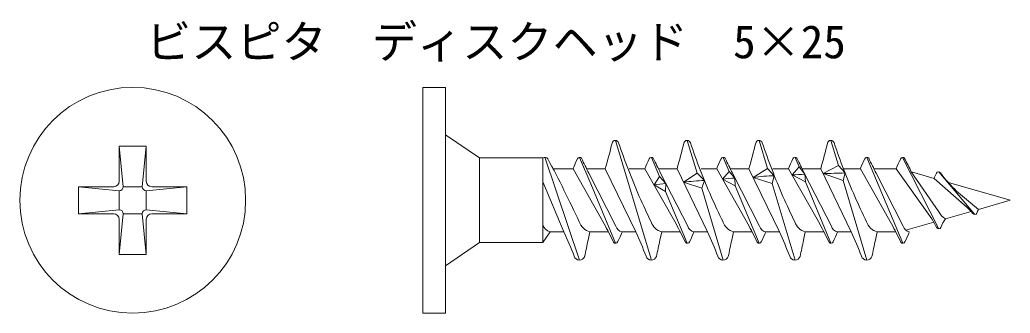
# Model space of a CAD drawing. Units: millimetres on the paper. Extents: x -393 to 395, y -365 to 275.
# Drawn here: x 137.82 to 181.67, y -365.11 to -352.11 of the extents above; entities that cross this region are included whole.
import ezdxf
from ezdxf.enums import TextEntityAlignment as Align

# ---------------------------------------------------------------- set-up
doc = ezdxf.new("R2010")
doc.units = ezdxf.units.MM
doc.layers.add('0-0_00', color=7, linetype='Continuous', lineweight=9)
doc.styles.add('ＭＳ ゴシック', font='')
doc.styles.get('ＭＳ ゴシック').set_extended_font_data('MS Gothic')

msp = doc.modelspace()

# ---------------------------------------------------------------- linework, layer by layer
at = {"layer": '0-0_00', "color": 5}
for p, q in [((142.219, -357.705), (143.419, -357.705)), ((143.239, -359.505), (143.419, -357.705)), ((143.419, -357.705), (143.419, -359.265)), ((164.193, -357.455), (164.719, -359.209)), ((167.373, -357.455), (167.808, -358.905)), ((170.553, -357.455), (170.925, -358.693)), ((173.733, -357.455), (174.065, -358.56)), ((160.979, -358.23), (158.169, -358.23)), ((160.979, -358.23), (160.979, -361.98)), ((161.069, -358.202), (162.603, -362.755)), ((162.603, -358.205), (163.095, -359.379)), ((165.783, -358.205), (166.138, -359.052)), ((168.963, -358.205), (169.222, -358.824)), ((172.143, -358.205), (172.319, -358.624)), ((175.323, -358.205), (176.913, -362.005)), ((176.907, -358.205), (178.516, -361.368)), ((170.925, -358.693), (171.226, -359.017)), ((172.01, -358.979), (172.319, -358.624)), ((172.319, -358.624), (172.572, -358.954)), ((173.384, -358.923), (174.065, -358.56)), ((174.065, -358.56), (174.357, -358.893)), ((162.314, -358.705), (161.428, -358.705)), ((162.314, -358.705), (163.698, -361.142)), ((163.738, -358.705), (162.913, -358.705)), ((164.214, -361.255), (163.009, -358.909)), ((163.738, -358.705), (165.088, -361.505)), ((165.494, -358.705), (164.805, -358.705)), ((165.494, -358.705), (166.878, -361.142)), ((165.899, -359.417), (166.138, -359.052)), ((166.918, -358.705), (166.093, -358.705)), ((166.138, -359.052), (166.424, -359.367)), ((167.394, -361.255), (166.189, -358.909)), ((166.918, -358.705), (168.268, -361.505)), ((167.204, -359.298), (167.808, -358.905)), ((167.808, -358.905), (168.128, -359.222)), ((168.674, -358.705), (167.985, -358.705)), ((168.674, -358.705), (170.058, -361.142)), ((168.936, -359.165), (169.222, -358.824)), ((169.222, -358.824), (169.478, -359.121)), ((170.098, -358.705), (169.273, -358.705)), ((170.574, -361.255), (169.369, -358.909)), ((169.478, -359.121), (169.49, -359.464)), ((170.098, -358.705), (171.448, -361.505)), ((171.226, -359.017), (171.126, -359.365)), ((171.854, -358.705), (171.165, -358.705)), ((171.854, -358.705), (173.238, -361.142)), ((172.599, -359.294), (172.01, -358.979)), ((173.278, -358.705), (172.453, -358.705)), ((173.754, -361.255), (172.549, -358.909)), ((172.572, -358.954), (172.599, -359.294)), ((173.278, -358.705), (174.628, -361.505)), ((174.268, -359.236), (173.384, -358.923)), ((174.357, -358.893), (174.268, -359.236)), ((175.034, -358.705), (174.284, -358.705)), ((175.034, -358.705), (176.418, -361.142)), ((176.624, -358.705), (175.633, -358.705)), ((176.934, -361.255), (175.729, -358.909)), ((176.624, -358.705), (178.196, -360.933)), ((178.503, -360.619), (177.291, -358.849)), ((178.298, -359.138), (177.292, -358.849)), ((180.093, -360.723), (178.506, -358.841)), ((142.219, -359.685), (140.419, -359.505)), ((142.399, -359.505), (143.239, -359.505)), ((145.219, -359.505), (143.419, -359.685)), ((143.659, -359.505), (145.219, -359.505)), ((145.219, -359.505), (145.219, -360.705)), ((160.979, -359.293), (161.908, -361.505)), ((163.095, -359.379), (164.193, -362.005)), ((164.708, -359.169), (165.783, -362.755)), ((166.413, -359.71), (165.899, -359.417)), ((166.424, -359.367), (166.413, -359.71)), ((168.009, -359.573), (167.204, -359.298)), ((168.128, -359.222), (168.009, -359.573)), ((169.49, -359.464), (168.936, -359.165)), ((169.49, -359.464), (170.553, -362.005)), ((171.126, -359.365), (172.143, -362.755)), ((172.599, -359.294), (173.733, -362.005)), ((174.268, -359.236), (175.323, -362.755)), ((179.767, -360.425), (178.298, -359.138)), ((181.669, -360.105), (178.931, -359.319)), ((142.219, -360.525), (142.219, -359.685)), ((143.419, -359.685), (143.419, -360.525)), ((166.413, -359.71), (167.373, -362.005)), ((168.009, -359.573), (168.963, -362.755)), ((179.292, -359.7), (180.265, -360.507)), ((181.669, -360.105), (180.265, -360.507)), ((143.239, -360.705), (142.399, -360.705)), ((143.419, -362.505), (143.239, -360.705)), ((179.935, -360.602), (178.808, -360.925)), ((143.419, -360.945), (143.419, -362.505)), ((178.283, -361.075), (177.047, -361.43)), ((160.979, -361.98), (161.302, -361.505)), ((161.908, -361.505), (161.302, -361.505)), ((162.981, -361.874), (163.058, -361.505)), ((163.882, -361.505), (163.058, -361.505)), ((165.088, -361.505), (164.482, -361.505)), ((166.161, -361.874), (166.238, -361.505)), ((167.062, -361.505), (166.238, -361.505)), ((168.268, -361.505), (167.662, -361.505)), ((169.341, -361.874), (169.418, -361.505)), ((170.242, -361.505), (169.418, -361.505)), ((171.448, -361.505), (170.842, -361.505)), ((172.521, -361.874), (172.598, -361.505)), ((173.422, -361.505), (172.598, -361.505)), ((174.628, -361.505), (174.022, -361.505)), ((175.701, -361.874), (175.778, -361.505)), ((176.602, -361.505), (175.778, -361.505)), ((156.669, -363.005), (158.169, -361.98)), ((160.979, -361.98), (158.169, -361.98)), ((143.419, -362.505), (142.219, -362.505))]:
    msp.add_line(p, q, dxfattribs=at)
msp.add_lwpolyline([(155.669, -355.105), (156.669, -355.105), (156.669, -365.105), (155.669, -365.105)], close=True, dxfattribs=at)
for points in [[(156.669, -357.205), (158.169, -358.23), (158.169, -361.98)], [(142.219, -359.265), (142.219, -357.705), (142.399, -359.505)], [(171.126, -359.365), (170.284, -359.091), (170.925, -358.693)], [(140.419, -360.705), (140.419, -359.505), (141.979, -359.505)], [(141.979, -360.705), (140.419, -360.705), (142.219, -360.525)], [(142.399, -360.705), (142.219, -362.505), (142.219, -360.945)], [(143.419, -360.525), (145.219, -360.705), (143.659, -360.705)]]:
    msp.add_lwpolyline(points, dxfattribs=at)
msp.add_circle((142.819, -360.105), 5, dxfattribs=at)
for centre, radius, start, end in [((143.564, -352.664), 21.059, 343.3299, 346.5232), ((164.189, -357.604), 0.15, 17.9991, 167.3362), ((192.929, -347.917), 30.179, 198.6312, 203.4732), ((146.744, -352.664), 21.059, 343.3299, 346.5232), ((167.369, -357.604), 0.15, 17.9991, 167.3362), ((196.109, -347.917), 30.179, 198.6312, 203.4732), ((149.924, -352.664), 21.059, 343.3299, 346.5232), ((170.549, -357.604), 0.15, 17.9991, 167.3362), ((199.289, -347.917), 30.179, 198.6312, 203.4732), ((153.104, -352.664), 21.059, 343.3299, 346.5232), ((173.729, -357.604), 0.15, 17.9991, 167.3362), ((202.469, -347.917), 30.179, 198.6312, 203.4732), ((161.068, -358.364), 0.162, 35.815, 123.692), ((162.603, -358.305), 0.1, 35.8786, 159.2385), ((148.779, -365.464), 15.667, 24.7349, 27.4347), ((165.783, -358.305), 0.1, 35.8786, 159.2385), ((151.959, -365.464), 15.667, 24.7349, 27.4347), ((168.963, -358.305), 0.1, 35.8786, 159.2385), ((155.139, -365.464), 15.667, 24.7349, 27.4347), ((172.143, -358.305), 0.1, 35.8786, 159.2385), ((158.319, -365.464), 15.667, 24.7349, 27.4347), ((175.323, -358.305), 0.1, 35.8786, 159.2385), ((161.499, -365.464), 15.667, 24.7349, 27.4347), ((176.907, -358.297), 0.0919, 25.7119, 162.3033), ((104.446, -388.317), 64.217, 25.11397, 27.89896), ((165.157, -359.719), 3.018, 151.2972, 160.3891), ((168.337, -359.719), 3.018, 151.2972, 160.3891), ((171.517, -359.719), 3.018, 151.2972, 160.3891), ((174.697, -359.719), 3.018, 151.2972, 160.3891), ((177.877, -359.719), 3.018, 151.2972, 160.3891), ((179.467, -359.719), 3.018, 151.2972, 160.3891), ((170.354, -362.013), 7.625, 24.5139, 29.5104), ((172.513, -399.945), 40.937, 94.252, 95.0129), ((171.59, -369.748), 10.737, 91.9427, 96.9843), ((177.644, -480.444), 121.595, 92.39046, 92.6554), ((177.644, -480.444), 121.595, 91.54883, 92.00778), ((180.213, -359.913), 2.067, 150.7739, 157.9582), ((178.497, -358.932), 0.0919, 25.7119, 162.3033), ((184.489, -354.398), 7.424, 217.261, 225.5753), ((141.979, -359.265), 0.24, 270, 0), ((142.219, -359.505), 0.18, 270, 0), ((143.419, -359.505), 0.18, 180, 270), ((143.659, -359.265), 0.24, 180, 270), ((177.644, -480.444), 121.595, 95.29416, 95.54272), ((177.644, -480.444), 121.595, 94.48859, 94.92522), ((208.027, -340.664), 46.92, 204.2538, 205.77), ((211.207, -340.664), 46.92, 204.2538, 205.77), ((214.387, -340.664), 46.92, 204.2538, 205.77), ((217.567, -340.664), 46.92, 204.2538, 205.77), ((177.44, -362.802), 3.326, 39.3502, 51.9491), ((141.979, -360.945), 0.24, 0, 90), ((142.219, -360.705), 0.18, 0, 90), ((143.419, -360.705), 0.18, 90, 180), ((143.659, -360.945), 0.24, 90, 180), ((179.164, -360.265), 0.75, 208.1989, 241.6513), ((180.093, -360.634), 0.1, 215.8786, 339.2385), ((180.093, -360.634), 0.1, 215.8786, 339.2385), ((182.137, -361.507), 2.122, 151.9134, 156.7748), ((161.422, -361.062), 0.459, 194.6832, 254.7603), ((163.248, -360.838), 0.693, 198.8855, 254.0802), ((59.368, -414.166), 117.031, 26.49106, 26.94127), ((164.55, -361.163), 0.348, 195.2599, 258.6746), ((166.428, -360.838), 0.693, 198.8855, 254.0802), ((62.548, -414.166), 117.031, 26.49106, 26.94127), ((167.73, -361.163), 0.348, 195.2599, 258.6746), ((169.608, -360.838), 0.693, 198.8855, 254.0802), ((65.728, -414.166), 117.031, 26.49106, 26.94127), ((170.91, -361.163), 0.348, 195.2599, 258.6746), ((172.788, -360.838), 0.693, 198.8855, 254.0802), ((68.908, -414.166), 117.031, 26.49106, 26.94127), ((174.09, -361.163), 0.348, 195.2599, 258.6746), ((175.968, -360.838), 0.693, 198.8855, 254.0802), ((72.088, -414.166), 117.031, 26.49106, 26.94127), ((177.27, -361.163), 0.348, 195.2599, 258.6746), ((174.126, -363.524), 4.825, 27.0789, 32.4791), ((178.503, -361.269), 0.1, 215.8786, 339.2385), ((180.547, -362.142), 2.122, 145.0205, 156.7748), ((145.81, -369.001), 17.758, 21.2033, 24.9688), ((161.656, -360.498), 3, 331.268, 340.3927), ((148.99, -369.001), 17.758, 21.2033, 24.9688), ((164.836, -360.498), 3, 331.268, 340.3927), ((152.17, -369.001), 17.758, 21.2033, 24.9688), ((168.016, -360.498), 3, 331.268, 340.3927), ((155.35, -369.001), 17.758, 21.2033, 24.9688), ((171.196, -360.498), 3, 331.268, 340.3927), ((158.53, -369.001), 17.758, 21.2033, 24.9688), ((174.376, -360.498), 3, 331.268, 340.3927), ((195.283, -369.104), 33.101, 167.3843, 168.6571), ((164.193, -361.905), 0.1, 215.8786, 339.2385), ((198.463, -369.104), 33.101, 167.3843, 168.6571), ((167.373, -361.905), 0.1, 215.8786, 339.2385), ((201.643, -369.104), 33.101, 167.3843, 168.6571), ((170.553, -361.905), 0.1, 215.8786, 339.2385), ((204.823, -369.104), 33.101, 167.3843, 168.6571), ((173.733, -361.905), 0.1, 215.8786, 339.2385), ((208.003, -369.104), 33.101, 167.3843, 168.6571), ((176.913, -361.905), 0.1, 215.8786, 339.2385), ((162.6, -362.511), 0.243, 195.8859, 340.2751), ((165.78, -362.511), 0.243, 195.8859, 340.2751), ((168.96, -362.511), 0.243, 195.8859, 340.2751), ((172.14, -362.511), 0.243, 195.8859, 340.2751), ((175.32, -362.511), 0.243, 195.8859, 340.2751)]:
    msp.add_arc(centre, radius, start, end, dxfattribs=at)

# ---------------------------------------------------------------- texts
at = {"layer": '0-0_00', "color": 4, "style": 'ＭＳ ゴシック'}
msp.add_text('ビスピタ\u3000ディスクヘッド\u30005×25', height=1.466, dxfattribs=at).set_placement((143.408, -354.256), align=Align.BOTTOM_LEFT)

doc.saveas('drawing.dxf')
